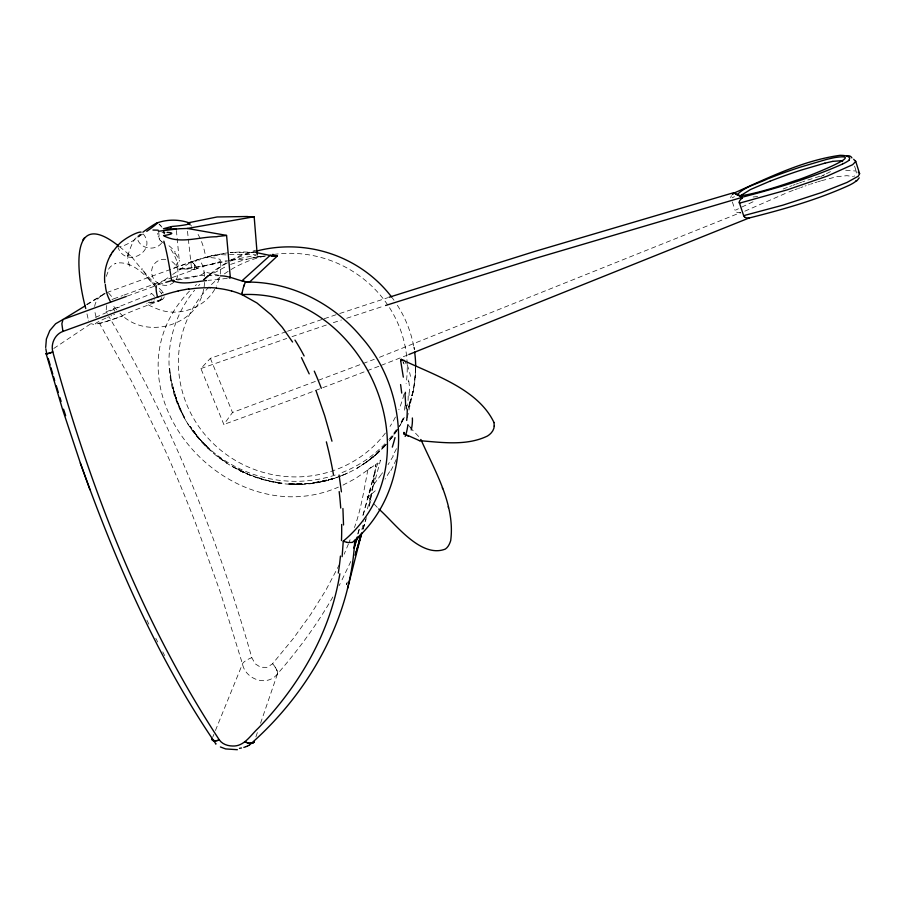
<?xml version="1.0" encoding="UTF-8"?>
<svg xmlns="http://www.w3.org/2000/svg" width="905" height="905" viewBox="0 0 905 905"><rect width="100%" height="100%" fill="white"/><g stroke="black" fill="none" stroke-linecap="round" stroke-linejoin="round"><path stroke-width="0.68" stroke-dasharray="4.53 3.39" d="M415.746 364.975L415.203 378.426L413.506 389.965M415.7 367.916L413.676 389.093L407.68 409.66M204.632 282.417L204.1 287.055M375.485 466.923L375.643 464.842M369.41 505.838L373.392 484.899L375.643 464.865L380.496 460.193L374.07 484.085L369.308 492.942M369.263 506.257L375.462 469.514L377.351 464.57L380.496 460.193M367.86 469.91C364.217 488.791 361.185 508.995 354.443 527.558M220.266 274.045L220.877 266.375L220.345 259.95M94.629 306.49C95.511 300.573 99.855 295.539 105.285 293.186M368.109 496.822L368.652 494.843M203.636 289.283C197.324 326.524 144.743 340.291 119.958 313.153M407.227 417.771L413.687 389.071M412.216 395.643L413.676 389.093M127.718 256.104C128.408 253.253 136.18 229.632 138.148 240.775C142.549 249.769 156.791 250.798 162.176 242.167M127.854 255.47L128.171 254.135M106.27 276.376L108.871 269.566M361.853 529.515L363.968 521.676M367.419 508.848L371.333 494.277L376.559 489.662M363.12 528.905L366.389 517.57M358.176 533.599L360.02 526.914M363.278 515.002L374.975 472.342M357.735 533.973L359.557 527.321M362.826 515.454L375.598 468.994M363.041 528.905L365.937 519.459M362.905 529.301L365.043 522.604M219.327 278.446L216.487 286.082M408.766 406.82L410.712 400.994L408.234 408.223M255.889 736.874L257.461 732.269M260.561 723.242L277.473 673.908C298.707 649.485 317.983 623.285 333.934 595.105M106.767 305.438L106.202 309.386L107.175 313.424M349.285 541.835L350.077 539.753M348.459 543.905L344.149 554.233M212.811 736.964L213.874 734.362M215.447 730.482L242.472 663.942A8.926 2.647 -24.5 0 1 251.816 657.675C218.184 539.052 171.893 423.653 109.279 317.248M350.823 561.451L340.766 582.481M339.477 564.437L325.766 590.354L310.573 614.597L293.163 638.692L272.382 663.965L267.009 667.347L260.64 667.279L255.233 663.84L251.805 657.709M404.309 417.488L399.331 426.696M339.115 585.637L340.223 583.533M393.415 455.769L388.053 464.661M389.603 471.709L384.998 479.152M400.406 424.762L403.969 418.076L399.637 426.074M389.308 440.939L398.121 428.676L388.912 441.312M395.598 432.443L397.261 429.932M214.768 289.295C204.145 308.051 179.801 316.648 159.552 309.793C136.248 300.63 152.266 304.815 163.138 298.752L158.002 301.456A43.248 1.753 -19.5 0 0 122.571 315.766M394.738 433.687L396.435 431.199M382.555 472.727L381.729 473.869M286.172 331.683L210.367 358.346L200.899 368.561L223.84 424.468L232.495 412.499L374.251 359.33M381.31 474.435L378.426 478.349M392.985 436.12L391.186 438.495M374.07 484.085L377.283 479.854M277.473 673.908C267.213 687.212 245.425 679.429 242.472 663.942L220.605 593.114L196.939 526.744A643.704 274.328 73 0 0 161.644 442.647L131.508 381.118L98.69 321.829M370.19 459.344L386.458 444.174L377.261 453.45L368.233 460.815M384.489 446.335L386.458 444.174M385.473 445.26L385.971 444.717L383.482 447.398L385.824 444.864M384.738 446.21C372 459.887 356.004 470.521 338.425 476.867M189.439 291.116C97.876 386.344 225.39 536.405 338.402 487.116M368.493 496.743L371.333 494.277M374.58 455.792L379.365 451.516L368.516 460.611L370.745 458.926L369.636 459.774M377.261 453.439L378.324 452.477M375.123 455.328L376.197 454.401L366.242 462.297L357.068 468.145L368.505 460.634L366.242 462.297L367.396 461.426L366.83 461.833M195.288 285.652L196.521 284.6M374.036 456.256L372.939 457.149L373.494 456.708M367.102 470.498L355.495 478.507L342.825 485.204M370.122 468.168L375.518 464.718M203.173 279.6L215.752 269.6L227.811 261.76M366.254 462.263L368.505 460.634M157.606 284.815L170.525 275.957M172.697 274.475L191.012 261.93L209.711 256.183L226.442 252.993M53.78 348.459L90.998 323.594M363.991 463.801L363.708 463.982M206.804 276.862L227.415 265.719M86.586 304.453L104.799 293.424M87.016 304.725L104.324 294.091M830.473 171.645L820.722 176.599M162.73 292.507L161.226 293.265L158.183 289.351M111.994 299.589L113.148 299.046M740.878 213.173A6.652 0.815 70.7 0 1 740.437 212.652A7.5 7.285 -47.5 0 1 736.659 212.166L735.765 211.408A2.839 2.76 -47 0 1 735.154 210.401L738.457 208.727M230.967 259.995L241.918 254.871L255.742 250.187M732.247 197.754L734.453 196.657M744.804 211.193L787.757 192.392M741.772 207.087L755.155 200.774M340.11 476.2L347.339 473.123M106.021 318.028C76.133 331.852 117.198 318.198 122.582 315.868A19.209 0.769 -19.5 0 1 105.761 321.648A30.747 1.222 -19.5 0 1 100.251 323.232L93.679 324.409L91.032 323.707M347.622 473.044C329.16 481.584 308.526 485.25 288.243 483.847C304.894 485.012 321.761 482.693 337.508 477.173M107.525 317.361L109.132 316.66M106.077 311.886L151.746 293.616M110.84 315.935L111.734 315.562M113.6 314.782L114.573 314.386M230.56 264.43L243.547 260.052L256.387 257.144M407.544 355.043L380.145 365.767M783.142 189.021L788.662 186.905M379.512 357.294L740.437 212.652M378.844 366.276L288.966 400.632L223.84 424.468M788.945 191.939L793.775 190.118M789.76 186.498L791.943 185.672M794.997 189.665L797.452 188.76M793.029 185.276L795.212 184.473M173.67 268.231L191.204 261.85M106.801 292.575L196.43 260.04L212.324 255.561L227.698 252.834M113.589 298.876L122.695 295.573M123.996 295.098L170.887 278.039M172.188 277.564L204.654 265.946L226.318 260.742M127.458 296.026L154.472 286.206M796.287 184.088L798.436 183.308M798.538 188.364L799.613 187.98M200.899 368.561L286.727 338.459M800.699 187.584L802.882 186.815M799.5 182.934L801.626 182.177M158.33 284.803L164.325 282.779M802.667 181.815L804.76 181.091M805.077 186.045L806.174 185.672M287.507 331.219L322.983 319.148M292.032 336.637L326.66 324.929M324.273 318.707L338.459 313.933M808.38 184.914L809.489 184.541M807.848 180.038L824.806 174.699M339.748 313.503L387.702 297.722M333.323 322.678L341.355 320.019M346.706 318.255L384.252 305.924M810.597 184.168L812.826 183.432M815.043 182.708L816.887 182.12M336.23 477.682C270.867 501.664 191.826 459.831 174.28 392.612M817.803 181.837L820.564 180.977M821.469 180.706L836.774 176.69L846.469 175.717A84.663 12.512 -18.5 0 1 847.781 175.785L852.929 176.599M331.535 479.073L332.214 478.869L327.418 480.216M320.381 481.822L317.508 482.354L332.203 478.881L310.935 483.304M329.488 479.661L330.857 479.277M328.119 480.035L328.798 479.854M325.687 480.657L324.986 480.827M176.011 279.453L198.308 275.663L219.134 275.708M318.232 482.241L312.406 483.134L326.728 480.408M324.284 480.996L325.336 480.747M323.933 481.075L324.635 480.906M323.221 481.234L321.456 481.607M250.561 258.287L256.85 257.065M230.062 260.425L191.905 268.434A19.808 2.364 -4.5 0 1 191 268.615L186.034 268.604M231.239 260.188L255.979 255.221M321.094 481.686L321.807 481.539M256.443 257.133L257.495 256.963M256.963 257.054L258.559 256.805M316.784 482.478L303.469 483.971L292.847 484.073L295.132 484.118M257.608 256.941L262.631 256.273M757.621 196.543L749.883 197.313M259.045 256.726L265.878 255.968M230.617 260.12L246.884 259.158M262.688 256.262L265.685 255.991M229.44 254.633L250.561 254.441A16.403 1.901 -4.2 0 1 251.341 254.644L255.606 254.78M309.453 483.485L295.901 484.13M227.246 278.265L221.951 279A18.338 2.353 -4.5 0 1 220.311 279.396L208.241 280.324M226.08 254.916L220.469 254.61L206.759 257.416A46.981 5.487 -4.5 0 1 217.539 262.36A46.981 5.487 -4.5 0 1 177.504 269.068L181.6 269.034A22.501 2.749 -4.5 0 1 186.034 268.604M845.666 170.231L856.13 171.056A4.468 4.276 -50 0 1 853.72 176.475M162.006 232.336L165.061 232.336A21.188 2.07 -4.3 0 0 161.588 232.336M288.243 483.847L297.406 484.152L292.847 484.062M289.781 483.937L291.308 484.005M278.242 482.738L282.089 483.259L269.803 481.177L282.089 483.27L269.803 481.177L257.71 477.885L262.212 479.254L248.864 474.661L232.121 466.347L248.864 474.661L270.572 481.347M277.473 482.625L276.704 482.501L279.012 482.863L275.935 482.388L279 482.863M272.858 481.822L269.803 481.177M218.987 275.346L204.032 271.851L203.919 271.195M268.276 480.838L266.76 480.465L267.518 480.657M187.493 231.239L191.555 268.717A44.085 5.362 -4.7 0 1 192.154 268.853L194.688 269.52A49.979 6.154 -4.7 0 0 181.69 269.034M240.334 470.758L248.875 474.627L237.54 469.367L243.151 472.116L239.644 470.408M161.678 241.771L164.133 243.298M108.6 292.971L113.487 298.707M119.517 246.646L131.349 256.398L142.255 270.041M130.478 255.561L128.589 254.633A26.121 4.378 69 0 0 127.797 258.129M207.03 447.013L198.229 437.477L189.937 426.368L200.073 439.649L212.426 452.081M410.044 427.533L419.75 437.613M161.938 227.178L158.907 223.931M159.45 224.451L161.079 225.99M208.082 448.054L201.985 441.787L208.06 448.077M205.48 445.464L205.989 445.984L204.971 444.943M116.813 309.906L115.32 308.232A48.35 41.766 7 0 1 111.971 304.035M374.161 504.074L377.815 507.988M155.343 285.969C145.207 275.482 133.34 261.353 117.243 262.97A26.675 18.281 69.7 0 0 115.15 263.717M199.145 438.563L200.073 439.649L189.937 426.368L199.145 438.563L197.776 436.923M368.188 496.992L372.453 502.049M143.262 234.01C157.583 251.002 125.976 268.774 118.159 247.699M195.152 433.631L194.722 433.076L198.229 437.477M195.797 434.457L197.335 436.38M174.416 252.834L175.004 253.626M204.032 271.851L204.734 278.944M160.208 240.526L159.608 239.35M155.807 638.308L157.696 642.007M162.753 651.872L164.642 655.571M403.11 361.853L403.698 363.097M146.882 620.129L149.823 626.17M403.064 361.887L404.094 364.036M180.661 409.875L184.36 417.205L177.346 402.205L171.09 380.066L173.726 391.39L180.661 409.875L178.975 406.13M96.066 316.999L94.425 309.985M210.367 358.346L232.495 412.499M177.934 403.438L178.455 404.739L176.848 400.632M177.199 401.435L177.075 401.107M176 398.098L176.464 399.444L174.993 395.055L176 398.098L175.547 396.729M732.349 201.928L735.154 210.401M129.415 266.161L127.639 257.801M854.569 166.09L856.13 171.056M173.002 387.679L174.088 391.91M173.715 390.507L173.896 391.209M159.393 238.626L159.257 237.925M86.982 313.865L88.509 320.528M163.952 231.646L164.303 233.388L163.873 231.228M408.166 379.942L408.404 381.65M414.309 349.206L414.015 347.203L414.366 349.816M204.213 272.269L204.225 272.439A49.979 6.154 -4.7 0 1 175.457 280.301M163.737 231.409L164.009 234.124M176.407 230.458L179.348 261.341M158.726 231.759L159.088 236.443M730.731 197.867A5.475 5.317 -48.4 0 1 731.455 195.729M415.667 367.713A123.702 116.847 13.5 0 1 408.393 406.617M403.268 418.065A123.702 116.847 13.5 0 1 399.987 423.947M396.356 429.626A123.702 116.847 13.5 0 1 388.143 440.26M384.919 443.812A123.702 116.847 13.5 0 1 340.608 473.134M335.201 475.035A123.702 116.847 13.5 0 1 193.025 431.153A123.702 116.847 13.5 0 1 194.598 290.211M198.467 285.776A123.702 116.847 13.5 0 1 199.813 284.34M204.7 279.487A123.702 116.847 13.5 0 1 255.685 251.307M392.25 297.858A123.702 116.847 13.5 0 1 394.014 300.279M397.363 305.245A123.702 116.847 13.5 0 1 414.23 349.217M395.428 417.047A115.026 111.202 23.3 0 1 390.021 426.425M385.36 433.076A115.026 111.202 23.3 0 1 214.428 444.672A115.026 111.202 23.3 0 1 219.926 277.202M224.395 273.876A115.026 111.202 23.3 0 1 265.312 255.957M273.683 254.452A115.026 111.202 23.3 0 1 406.107 383.573M403.992 394.241A115.026 111.202 23.3 0 1 398.845 409.671M276.466 669.44A13.021 5.091 43.5 0 1 277.552 673.965A12.93 5.045 43.5 0 0 276.455 669.44A16.233 6.267 43.7 0 0 275.199 667.223M272.586 663.67A13.405 5.159 43.7 0 1 275.267 667.324A16.166 6.324 43.4 0 1 276.545 669.474M194.756 264.961A15.509 3.518 68.7 0 1 197.007 268.525A15.86 3.597 68.7 0 0 194.756 264.961A18.745 4.253 68.8 0 0 193.5 263.378M368.369 469.344A15.283 0.781 -38.6 0 1 370.993 467.342M396.458 448.688A64.097 24.582 -54.8 0 1 392.747 455.769M396.22 459.401A61.868 30.566 -69.8 0 1 389.965 472.206M367.611 496.777A22.263 2.444 -60.9 0 1 367.17 496.766M404.976 405.7A41.279 7.817 -83 0 1 403.924 413.223M408.2 395.971A47.761 17.512 -84.9 0 1 407.669 405.893M409.071 392.578A50.352 20.962 -84.5 0 1 409.094 395.553M408.811 381.209A51.766 21.992 -84.3 0 1 409.682 392.25M407.148 364.919A48.418 18.428 -85.8 0 1 410.474 376.367M403.856 359.692A38.225 9.525 87.4 0 1 406.209 364.104M408.031 425.022A75.364 20.283 36.3 0 1 410.859 427.579M114.89 311.275A4.661 3.484 64.6 0 1 113.532 308.718M95.579 317.429A113.917 2.794 -21.3 0 1 119.573 306.999M88.419 320.268A101.926 2.806 -21.1 0 1 88.339 320.189M194.462 269.362A13.417 4.751 81.8 0 1 198.195 259.792A13.417 4.751 81.8 0 1 204.032 271.104M190.865 225.424A44.73 23.372 85.6 0 1 191.645 226.114M198.082 234.418A44.73 23.372 85.6 0 1 205.786 257.767M175.231 253.457A38.983 38.089 -76.1 0 1 179.665 261.206M168.986 245.741A42.139 40.306 -89.3 0 1 175.299 252.054M161.927 241.624A5.249 2.624 16.5 0 1 160.411 240.504M159.314 239.271A16.72 7.783 27.3 0 1 159.144 238.547M158.273 237.155A31.268 10.883 45.4 0 1 158.273 236.375M157.572 234.338A40.408 9.672 60 0 1 157.821 233.343M157.9 231.114A45.635 6.81 72.2 0 1 158.567 230.979M171.939 261.602A13.417 12.84 36.2 0 1 172.301 283.389A13.417 12.84 36.2 0 1 151.87 274.294A13.417 12.84 36.2 0 1 167.629 259.69M176.023 266.138A11.324 8.937 67.2 0 1 178.545 261.624M170.853 249.463A35.748 26.143 75.1 0 1 178.161 265.9M108.555 269.204A26.946 18.801 65.8 0 1 115.116 263.649M161.769 297.575A6.177 5.588 0.9 0 1 157.9 301.184M161.294 293.231A6.177 5.588 0.9 0 1 161.701 294.057M156.486 287.892A45.092 18.756 48 0 1 141.949 268.446M151.735 293.639A5.498 2.964 36.7 0 1 153.488 295.234A5.453 2.953 34.9 0 1 154.37 296.399M162.47 291.523A42.275 6.346 46.6 0 1 142.979 270.425M162.877 292.439A6.154 4.321 25.7 0 1 163.296 292.937M161.769 299.498A117.571 4.457 -19.6 0 1 158.002 301.456M161.927 299.408A38.53 1.482 -19.4 0 1 147.062 303.164M148.25 302.496A38.53 1.482 -19.4 0 1 149.291 301.998M151.542 301.003A38.53 1.482 -19.4 0 1 151.859 300.867M164.178 296.851A6.437 4.401 28.5 0 1 161.972 299.465M154.45 299.759A5.453 2.953 34.9 0 1 154.065 300.007M142.628 234.112A12.557 0.803 -35.1 0 1 140.252 234.157M141.123 234.157A13.88 2.76 -30.7 0 1 131.417 241.748A13.88 2.76 -30.7 0 1 119.867 246.907M347.294 582.051L346.502 584.732L347.305 582.028M206.578 277.179L202.663 280.72L211.057 273.276L206.578 277.179M160.954 299.759L159.223 300.856L160.954 299.759M232.698 252.314L230.198 252.574L242.506 251.873L255.561 252.54L232.698 252.314M226.906 463.055L217.042 455.905L226.906 463.055M171.203 379.942L169.631 368.29L171.203 379.942M193.523 263.502A14.582 3.303 68.7 0 0 190.966 261.817A15.34 3.473 68.7 0 1 193.523 263.468"/><path stroke-width="1.36" d="M737.213 194.643C745.087 186.453 757.587 183.794 767.655 178.873A80.828 11.075 -18.5 0 1 800.371 167.12L825.858 159.631A44.56 5.962 -18.5 0 1 834.625 157.606C872.16 151.825 798.764 180.208 796.717 180.163C780.687 185.717 764.51 191.068 747.881 194.552C742.722 195.514 738.129 196.747 734.204 192.991A6.663 0.815 70.7 0 0 733.966 193.116L733.536 193.421M231.601 290.924L236.771 292.587A94.776 89.697 -62.5 0 1 241.839 294.6C364.195 288.412 440.418 460.328 343.255 541.156L342.124 556.677M220.39 275.844C230.492 275.72 239.486 281.715 249.282 282.077C292.53 282.462 334.171 304.204 361.514 337.327C411.39 393.517 412.748 489.254 354.749 540.319C350.721 619.574 308.334 693.739 249.294 745.154M494.243 426.165L494.006 422.499M339.85 573.747C330.483 632.527 299.08 685.933 258.095 728.344C250.685 735.12 244.18 746.625 232.642 746.014C227.664 745.969 222.279 744.17 219.338 739.928C141.644 621.611 90.081 487.976 52.841 351.966C50.567 343.911 54.9 334.307 62.92 331.422L158.748 296.625M494.288 425.916C494.04 430.271 491.064 433.846 487.467 436.029C466.437 446.188 441.934 442.387 419.501 440.667L407.555 435.305M242.212 292.666L241.861 294.532L256.93 302.96L271.24 314.872L282.292 327.327L292.564 342.011M403.935 432.352L403.743 433.28M347.565 588.476L361.627 533.305L356.061 552.254M357.26 536.97L354.16 548.272A25.34 23.066 -4.9 0 1 360.541 534.821M355.156 555.274L356.332 551.258M357.124 548.588L361.751 533.102M243.739 286.466L244.282 284.781M354.749 540.319L352.407 542.412L347.746 542.514A10.77 3.484 25.3 0 1 347.441 542.457L346.966 542.355M361.05 535.194L358.833 541.495M842.51 161.565L842.51 160.864M110.942 254.565C105.942 263.038 103.86 273.118 104.788 282.903M118.521 245.877C66.156 204.53 78.135 281.353 85.76 308.526M112.333 252.325L118.08 245.051M110.286 255.64L113.023 251.194M856.288 180.536L855.644 181.328M158.647 231.25L176.271 229.055A39.537 3.88 -4.2 0 1 179.609 228.727L187.233 228.467A19.91 1.889 -4.2 0 0 188.138 228.32L254.169 216.736L257.246 254.927M859.23 177.833L856.865 180.819M82.921 239.791L84.651 237.563M170.378 228.151L171.792 226.476A19.921 1.844 -4.2 0 0 188.591 222.743L217.087 216.974L247.291 216.51A16.482 1.516 -4 0 1 248.072 216.668L254.079 216.714M741.84 194.892L750.539 189.507L769.929 181.204M849.003 160.208C852.137 156.146 844.094 155.343 841.333 155.355A84.9 11.403 -18.7 0 0 840.032 155.332C802.826 160.479 768.198 177.866 734.204 192.991M277.303 256.058L249.531 282.089A24.888 23.564 -45 0 1 242.042 280.754L270.29 255.233L277.303 256.058L273.695 256.183L256.715 252.676M742.01 198.093L742.258 197.2L733.819 192.652L534.346 251.556L389.003 297.293M85.206 305.845L63.045 319.454L126.281 296.455M187.233 228.467A20.238 1.946 -4.2 0 1 187.754 228.535L226.578 235.379L230.345 277.812L229.384 278.095M248.988 745.313L247.393 746.093M842.431 164.088C810.19 178.489 776.083 188.342 741.987 197.267L738.853 195.548M226.476 235.481L218.116 236.42A18.439 1.878 -4.2 0 1 216.465 236.759C198.828 236.759 179.688 244.622 163.511 235.617M247.054 746.24L245.662 746.783M408.845 354.522L749.125 217.981A6.867 0.871 70.6 0 1 748.865 218.071C782.949 209.496 817.068 199.903 849.139 185.321A27.897 4.129 -18.2 0 0 855.757 181.294M244.95 747.044L243.83 747.394M385.587 305.483L535.918 258.208L742.292 197.301M142.866 232.178A12.557 0.803 -35.1 0 1 157.165 222.89C167.108 219.361 178.195 219.282 188.217 222.54M165.807 282.315L173.126 280.199M206.544 280.561C195.299 281.602 183.082 285.199 172.448 280.708M824.896 163.16L801.061 170.14A76.868 10.023 -18.4 0 0 770.042 181.204M739.419 202.72A2.828 2.749 -47.9 0 0 739.521 203.15L787.045 189.914L827.113 176.147L852.646 164.699L855.678 161.509L853.698 159.303M739.521 203.15L743.65 215.65L782.916 205.152L821.401 192.595L847.057 182.414L858.302 176.17L859.603 173.681L855.644 161.09M171.158 226.623L163.443 228.739L176.271 229.055M178.24 290.878L188.84 288.853M241.488 747.983L239.452 748.356M832.838 161.339L842.284 160.66M237.359 749.702L225.65 748.933L220.379 746.953M271.115 255.787L271.817 255.798M152.956 230.04L158.16 230.175M210.311 287.575L216.363 288.016M419.501 440.667L420.61 440.554A10.781 2.421 37.8 0 0 420.802 439.479M273.106 255.9L273.683 256.047M745.245 217.404L744.283 216.691A2.941 2.851 -46.4 0 1 743.65 215.65M858.223 172.131L859.603 173.681M378.72 508.961C394.094 522.061 420.35 558.894 445.351 549.064C448.179 547.14 449.695 543.803 450.69 540.658C455.362 505.16 435.237 471.607 421.266 440.339M215.582 743.639L215.956 744.046C157.153 658.093 115.478 561.281 80.5 463.473L62.377 408.822L46.144 353.776M213.987 740.505L213.422 739.838M402.386 360.541L401.368 359.387C433.054 374.806 477.851 388.483 494.04 422.612M301.467 357.633L309.205 373.878M315.981 390.496L324.703 415.768L331.965 441.199M80.353 463.055L89.934 489.673M63.531 409.207L65.646 415.655M442.341 487.716L442.647 488.711M448.201 506.755L448.473 507.626M56.291 385.824L58.293 392.318M59.9 397.521L61.11 401.413M48.214 358.414L50.114 364.953M50.872 367.566L52.784 374.093M53.542 376.706L54.685 380.62M47.162 353.731A10.057 0.758 -21.4 0 0 52.829 351.977A10.17 0.769 -21.4 0 1 47.162 353.731A12.546 0.939 -21.4 0 1 46.653 353.233L45.816 348.753M62.92 331.422L61.868 323.752L63.011 319.476L55.601 323.775L49.809 330.563L46.381 339.002L45.691 347.452M403.325 377.159L400.779 361.423M339.07 475.057L341.423 491.868M405.35 392.284L405.463 393.539M342.916 508.519L343.527 524.968M741.602 195.944A27.829 3.801 -18.1 0 1 741.693 194.937M824.783 163.239A40.465 5.328 -18.4 0 1 832.713 161.395M846.763 155.999A4.48 4.287 -51 0 1 851.922 157.911M849.116 160.185A27.976 3.767 -18.4 0 1 842.419 164.099M741.987 197.267A6.878 0.871 70.7 0 1 742.451 197.776M732.405 194.53A5.475 5.317 -48.4 0 1 733.65 193.625M739.091 202.686A5.656 5.487 -47.8 0 1 742.111 198.308M749.114 217.935A7.76 7.523 -46.9 0 1 745.211 217.483M408.189 436.142A72.581 14.333 36.3 0 1 404.331 433.97M256.658 251.047A123.702 116.847 13.5 0 1 391.65 297.055M414.66 352.124A123.702 116.847 13.5 0 1 415.667 365.767M157.606 297.179A18.1 4.57 68.6 0 1 156.293 286.58M250.923 743.356A18.123 7.828 44 0 1 248.785 743.129A14.944 6.471 44.1 0 1 244.859 741.704A14.695 6.358 44.1 0 0 248.762 743.096A17.976 7.772 44 0 0 250.923 743.344M158.782 296.75A179.722 167.21 -54.8 0 1 178.251 290.946M188.874 289.215A120.207 111.96 -52.4 0 1 210.299 287.801M216.329 288.197A98.6 92.649 -55.3 0 1 231.567 291.025M47.094 353.753A12.523 0.939 -21.4 0 1 46.653 353.233M294.973 340.088A190.355 162.606 75.7 0 1 304.125 355.959M314.284 371.141A246.533 181.453 71.4 0 1 321.309 388.29M326.354 441.844A269.645 168.183 70.3 0 1 333.459 474.639M339.171 491.573A262.224 181.113 68.5 0 1 340.721 508.056M341.66 524.481A267.213 195.016 66.2 0 1 341.479 540.557M346.92 542.31A8.45 2.715 25.4 0 1 343.255 541.133M244.271 284.996A15.962 2.206 -81.4 0 1 245.594 282.122M242.189 292.53A16.89 2.285 -81.4 0 1 243.75 286.331M272.473 254.429A18.892 5.837 -10.9 0 1 273.502 254.52M272.088 255.73A7.059 1.075 -5.6 0 1 273.084 255.81M340.438 556.055A282.349 215.266 63 0 1 338.312 573.057M412.352 417.986A62.422 24.107 -54.8 0 1 411.255 429.966M395.021 437.59A60.092 15.43 -72.3 0 1 392.318 447.127M400.994 359.692A19.367 2.217 73.4 0 1 401.345 359.308M400.677 361.152A19.356 2.217 72.7 0 1 400.734 359.873M400.587 384.557A47.343 5.758 83.5 0 1 401.696 393.075M404.942 393.641A50.522 14.412 85.5 0 1 405.598 405.202M406.266 405.587A49.232 14.865 85.4 0 1 406.288 408.732M407.261 409.569A46.811 13.756 85.5 0 1 406.707 420.452M407.906 424.66A40.691 9.751 87 0 1 405.157 436.391M404.23 432.963A34.605 3.597 -86.4 0 1 403.935 434.264M163.85 241.205A47.535 4.989 81.4 0 1 171.52 280.233M188.048 223.399A44.73 23.372 85.6 0 1 190.073 224.779M174.065 280.493A49.979 6.154 -4.7 0 1 172.663 280.674M167.052 232.393A21.188 2.07 -4.3 0 1 164.144 235.515M110.602 301.84A48.35 41.766 7 0 1 105.331 284.43M157.165 222.89A12.557 0.803 -35.1 0 1 146.757 231.329M117.808 246.646A13.88 2.76 -30.7 0 1 127.062 237.947A13.88 2.76 -30.7 0 1 141.123 232.121M250.855 743.243A14.548 6.29 44.1 0 0 254.373 741.614A15.181 6.561 44.1 0 1 250.877 743.277M212.256 738.423A11.878 3.892 -25.8 0 0 213.512 740.754A9.65 3.156 -25.8 0 0 219.327 739.951A9.536 3.122 -25.8 0 1 213.569 740.709A11.708 3.835 -25.8 0 1 212.256 738.457"/></g></svg>
